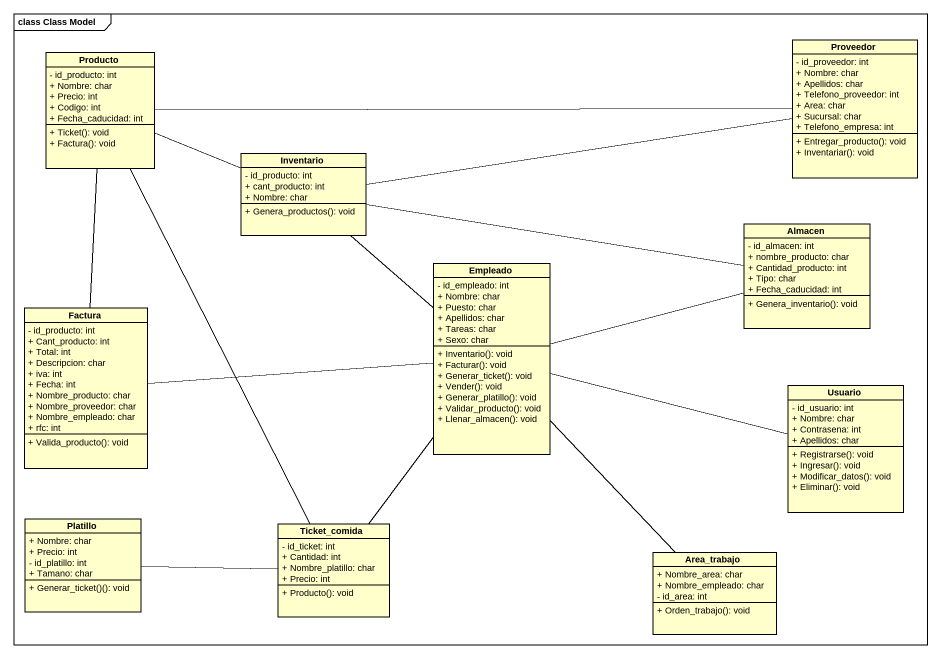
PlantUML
@startuml
mainframe class Class Model
hide circle
hide empty members
skinparam classAttributeIconSize 0
class Producto {
  - id_producto: int
  + Nombre: char
  + Precio: int
  + Codigo: int
  + Fecha_caducidad: int
  + Ticket(): void
  + Factura(): void
}
class Proveedor {
  - id_proveedor: int
  + Nombre: char
  + Apellidos: char
  + Telefono_proveedor: int
  + Area: char
  + Sucursal: char
  + Telefono_empresa: int
  + Entregar_producto(): void
  + Inventariar(): void
}
class Inventario {
  - id_producto: int
  + cant_producto: int
  + Nombre: char
  + Genera_productos(): void
}
class Almacen {
  - id_almacen: int
  + nombre_producto: char
  + Cantidad_producto: int
  + Tipo: char
  + Fecha_caducidad: int
  + Genera_inventario(): void
}
class Empleado {
  - id_empleado: int
  + Nombre: char
  + Puesto: char
  + Apellidos: char
  + Tareas: char
  + Sexo: char
  + Inventario(): void
  + Facturar(): void
  + Generar_ticket(): void
  + Vender(): void
  + Generar_platillo(): void
  + Validar_producto(): void
  + Llenar_almacen(): void
}
class Factura {
  - id_producto: int
  + Cant_producto: int
  + Total: int
  + Descripcion: char
  + iva: int
  + Fecha: int
  + Nombre_producto: char
  + Nombre_proveedor: char
  + Nombre_empleado: char
  + rfc: int
  + Valida_producto(): void
}
class Usuario {
  - id_usuario: int
  + Nombre: char
  + Contrasena: int
  + Apellidos: char
  + Registrarse(): void
  + Ingresar(): void
  + Modificar_datos(): void
  + Eliminar(): void
}
class Platillo {
  + Nombre: char
  + Precio: int
  - id_platillo: int
  + Tamano: char
  + Generar_ticket()(): void
}
class Ticket_comida {
  - id_ticket: int
  + Cantidad: int
  + Nombre_platillo: char
  + Precio: int
  + Producto(): void
}
class Area_trabajo {
  + Nombre_area: char
  + Nombre_empleado: char
  - id_area: int
  + Orden_trabajo(): void
}
Producto -- Ticket_comida
Proveedor -left- Producto
Proveedor -left- Inventario
Inventario -left- Producto
Almacen -left- Inventario
Empleado -up- Inventario
Empleado -right- Almacen
Empleado -left- Factura
Empleado -- Ticket_comida
Empleado -- Area_trabajo
Factura -up- Producto
Usuario -left- Empleado
Ticket_comida -left- Platillo
@enduml
